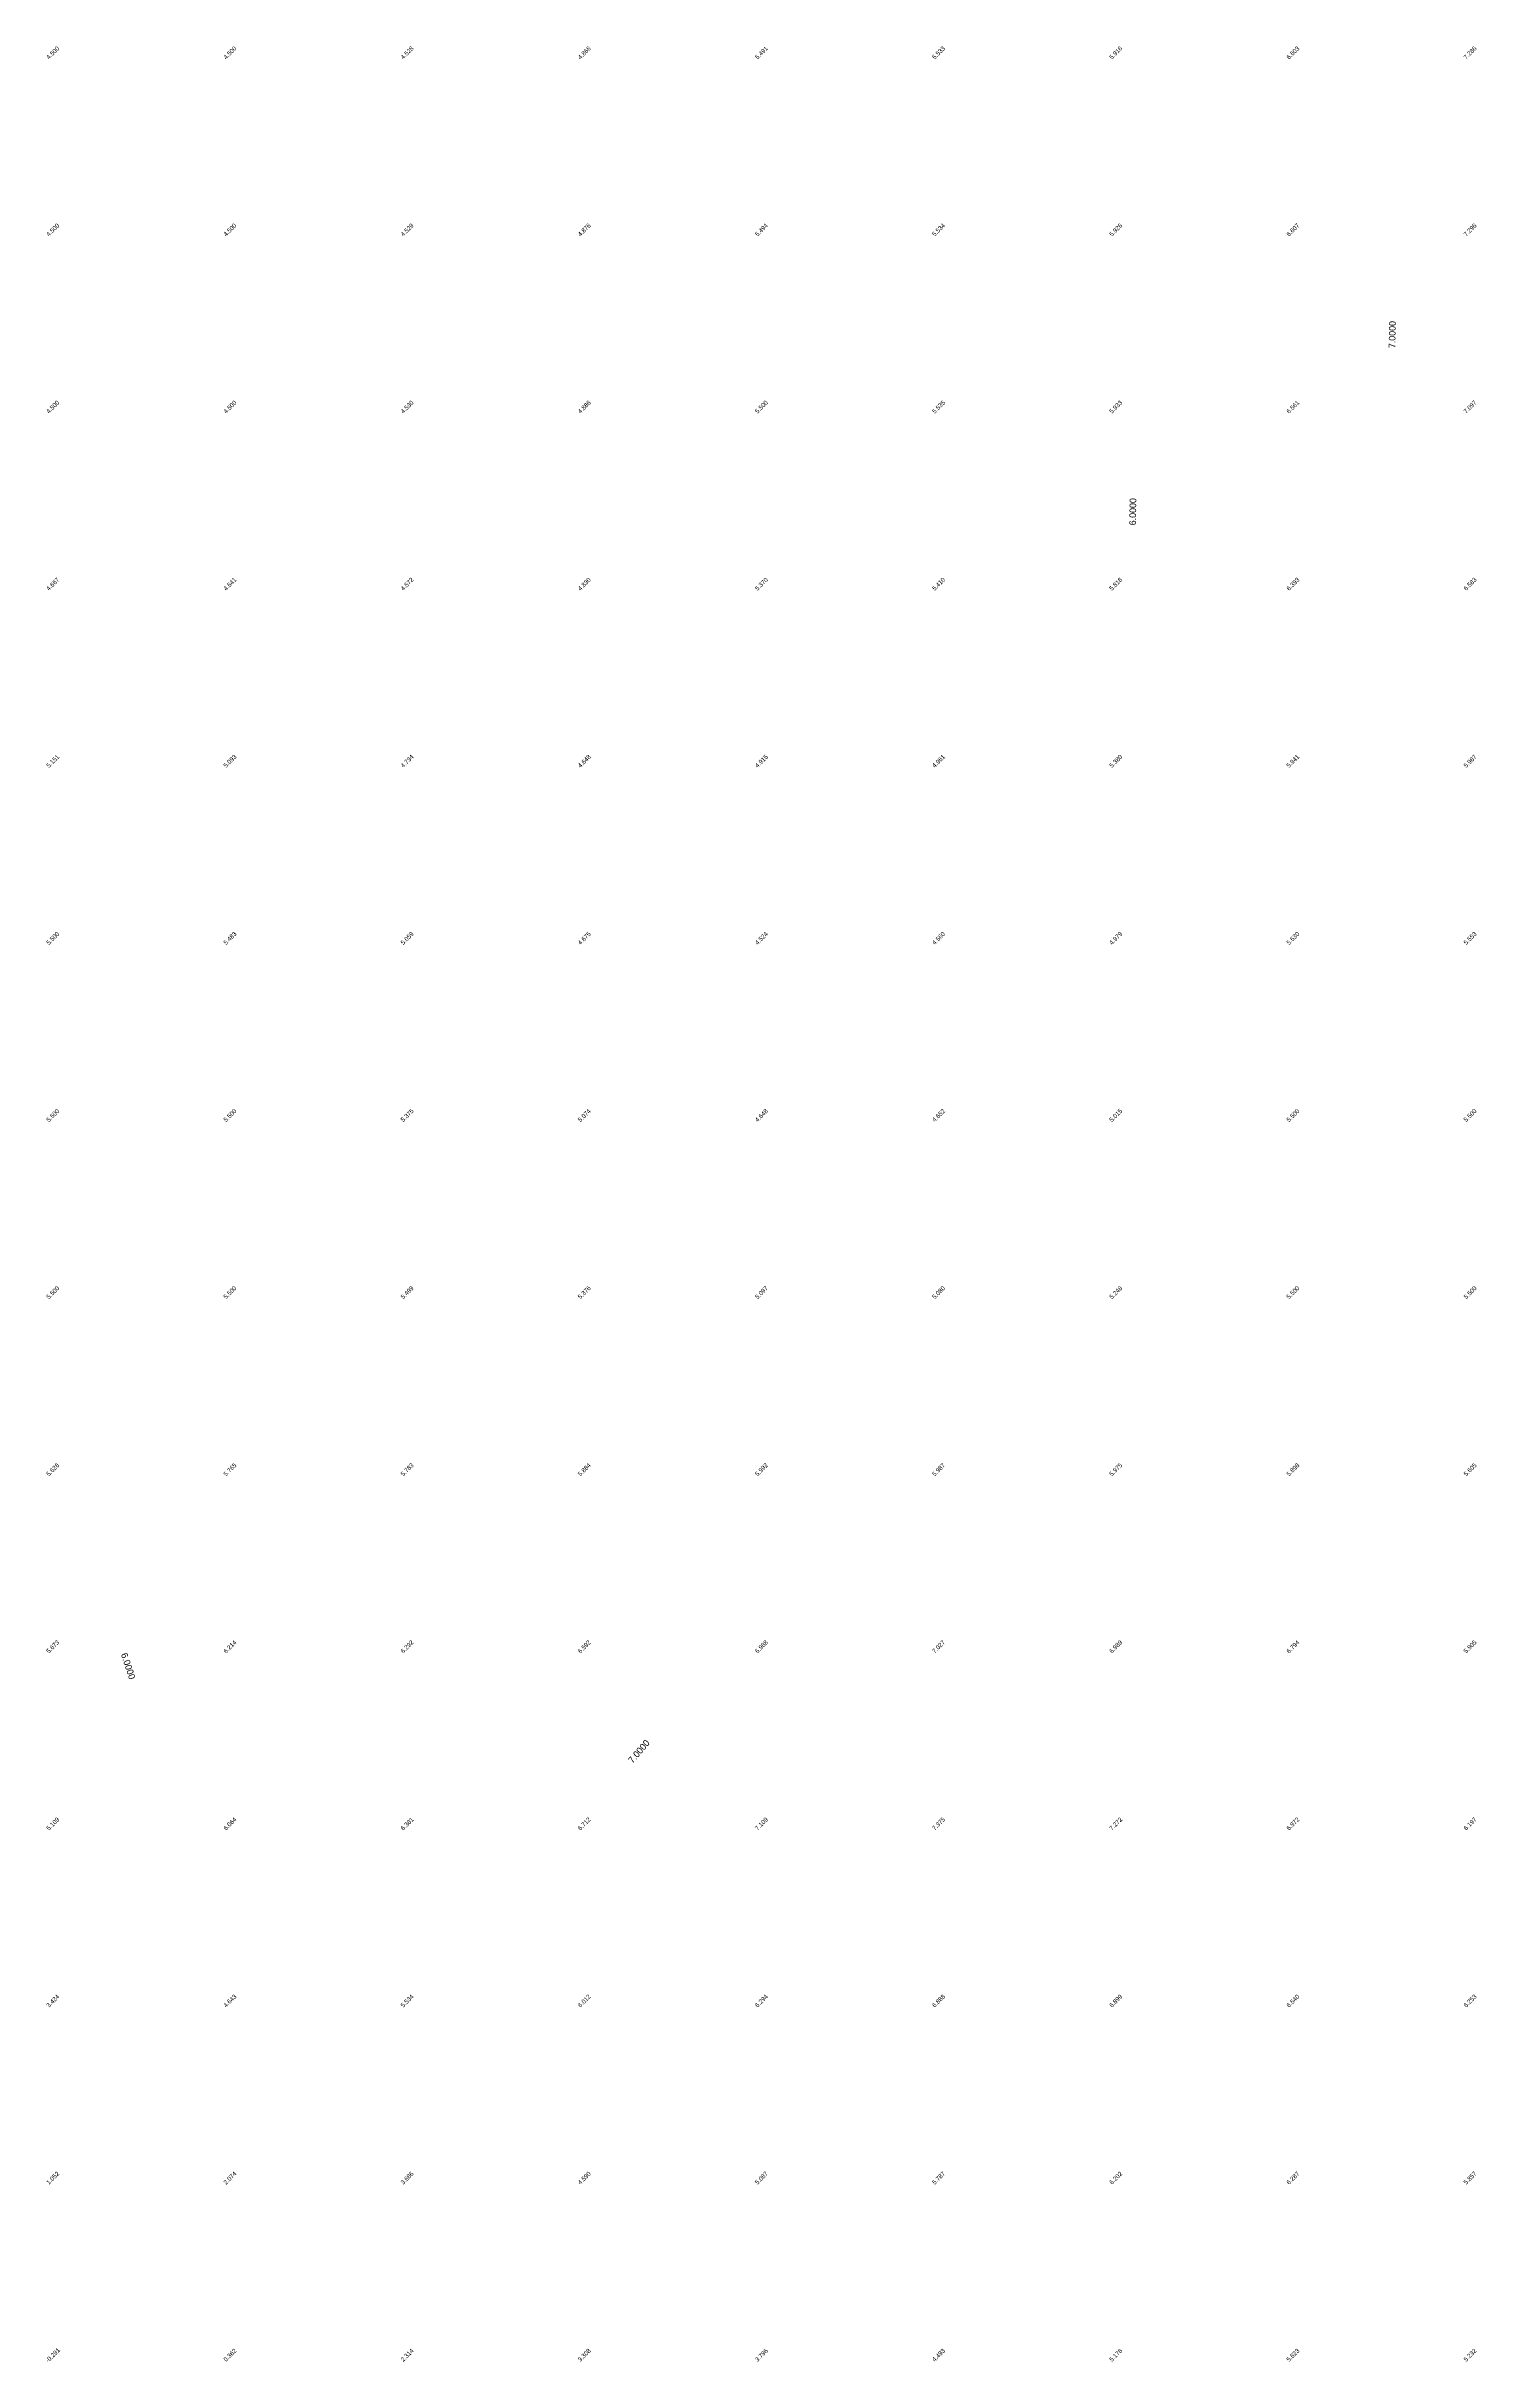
# Model space of a CAD drawing. Header units: metres. Extents: x 286386 to 287779, y 2079267 to 2080589.
# Drawn here: x 287099.3 to 287260.7, y 2079539.3 to 2079800.7 of the extents above; entities that cross this region are included whole.
import ezdxf
from ezdxf.enums import TextEntityAlignment as Align

# ---------------------------------------------------------------- set-up
doc = ezdxf.new("R2010")
doc.units = ezdxf.units.M
doc.header["$MEASUREMENT"] = 0
doc.layers.add('ESContAnn', color=231, linetype='Continuous')
doc.layers.add('ESElevation', color=150, linetype='Continuous')

msp = doc.modelspace()

# ---------------------------------------------------------------- texts
at = {"layer": 'ESContAnn'}
for s, rotation, p in [('7.0000', 89.1697, (287251.21, 2079768.17)), ('6.0000', 89.1048, (287221.92, 2079748.17)), ('6.0000', 288.435, (287108.52, 2079617.81)), ('7.0000', 49.3045, (287166.17, 2079608.17))]:
    msp.add_text(s, height=0.75, rotation=rotation, dxfattribs=at).set_placement(p, align=Align.MIDDLE_CENTER)
at = {"layer": 'ESElevation'}
for s, p in [('4.500', (287100, 2079800)), ('4.500', (287120, 2079800)), ('4.528', (287140, 2079800)), ('4.866', (287160, 2079800)), ('5.491', (287180, 2079800)), ('5.533', (287200, 2079800)), ('5.916', (287220, 2079800)), ('6.603', (287240, 2079800)), ('7.286', (287260, 2079800)), ('4.500', (287100, 2079780)), ('4.500', (287120, 2079780)), ('4.529', (287140, 2079780)), ('4.876', (287160, 2079780)), ('5.494', (287180, 2079780)), ('5.534', (287200, 2079780)), ('5.926', (287220, 2079780)), ('6.607', (287240, 2079780)), ('7.296', (287260, 2079780)), ('4.500', (287100, 2079760)), ('4.500', (287120, 2079760)), ('4.530', (287140, 2079760)), ('4.886', (287160, 2079760)), ('5.500', (287180, 2079760)), ('5.535', (287200, 2079760)), ('5.933', (287220, 2079760)), ('6.561', (287240, 2079760)), ('7.097', (287260, 2079760)), ('4.667', (287100, 2079740)), ('4.641', (287120, 2079740)), ('4.572', (287140, 2079740)), ('4.830', (287160, 2079740)), ('5.370', (287180, 2079740)), ('5.410', (287200, 2079740)), ('5.818', (287220, 2079740)), ('6.393', (287240, 2079740)), ('6.583', (287260, 2079740)), ('5.151', (287100, 2079720)), ('5.093', (287120, 2079720)), ('4.734', (287140, 2079720)), ('4.648', (287160, 2079720)), ('4.915', (287180, 2079720)), ('4.961', (287200, 2079720)), ('5.380', (287220, 2079720)), ('5.941', (287240, 2079720)), ('5.987', (287260, 2079720)), ('5.500', (287100, 2079700)), ('5.483', (287120, 2079700)), ('5.059', (287140, 2079700)), ('4.675', (287160, 2079700)), ('4.524', (287180, 2079700)), ('4.560', (287200, 2079700)), ('4.979', (287220, 2079700)), ('5.530', (287240, 2079700)), ('5.553', (287260, 2079700)), ('5.500', (287100, 2079680)), ('5.500', (287120, 2079680)), ('5.375', (287140, 2079680)), ('5.074', (287160, 2079680)), ('4.648', (287180, 2079680)), ('4.652', (287200, 2079680)), ('5.015', (287220, 2079680)), ('5.500', (287240, 2079680)), ('5.500', (287260, 2079680)), ('5.500', (287100, 2079660)), ('5.500', (287120, 2079660)), ('5.499', (287140, 2079660)), ('5.376', (287160, 2079660)), ('5.097', (287180, 2079660)), ('5.080', (287200, 2079660)), ('5.248', (287220, 2079660)), ('5.500', (287240, 2079660)), ('5.500', (287260, 2079660)), ('5.626', (287100, 2079640)), ('5.765', (287120, 2079640)), ('5.783', (287140, 2079640)), ('5.884', (287160, 2079640)), ('5.992', (287180, 2079640)), ('5.987', (287200, 2079640)), ('5.975', (287220, 2079640)), ('5.898', (287240, 2079640)), ('5.605', (287260, 2079640)), ('5.673', (287100, 2079620)), ('6.214', (287120, 2079620)), ('6.292', (287140, 2079620)), ('6.592', (287160, 2079620)), ('6.988', (287180, 2079620)), ('7.027', (287200, 2079620)), ('6.989', (287220, 2079620)), ('6.794', (287240, 2079620)), ('5.905', (287260, 2079620)), ('5.109', (287100, 2079600)), ('6.064', (287120, 2079600)), ('6.381', (287140, 2079600)), ('6.712', (287160, 2079600)), ('7.109', (287180, 2079600)), ('7.375', (287200, 2079600)), ('7.272', (287220, 2079600)), ('6.972', (287240, 2079600)), ('6.197', (287260, 2079600)), ('3.424', (287100, 2079580)), ('4.643', (287120, 2079580)), ('5.534', (287140, 2079580)), ('6.012', (287160, 2079580)), ('6.294', (287180, 2079580)), ('6.888', (287200, 2079580)), ('6.899', (287220, 2079580)), ('6.540', (287240, 2079580)), ('6.253', (287260, 2079580)), ('1.052', (287100, 2079560)), ('2.074', (287120, 2079560)), ('3.686', (287140, 2079560)), ('4.590', (287160, 2079560)), ('5.087', (287180, 2079560)), ('5.787', (287200, 2079560)), ('6.202', (287220, 2079560)), ('6.287', (287240, 2079560)), ('5.857', (287260, 2079560)), ('-0.291', (287100, 2079540)), ('0.362', (287120, 2079540)), ('2.314', (287140, 2079540)), ('3.308', (287160, 2079540)), ('3.796', (287180, 2079540)), ('4.493', (287200, 2079540)), ('5.178', (287220, 2079540)), ('5.623', (287240, 2079540)), ('5.232', (287260, 2079540))]:
    msp.add_text(s, height=0.5, rotation=45, dxfattribs=at).set_placement(p, align=Align.MIDDLE_CENTER)

doc.saveas('drawing.dxf')
